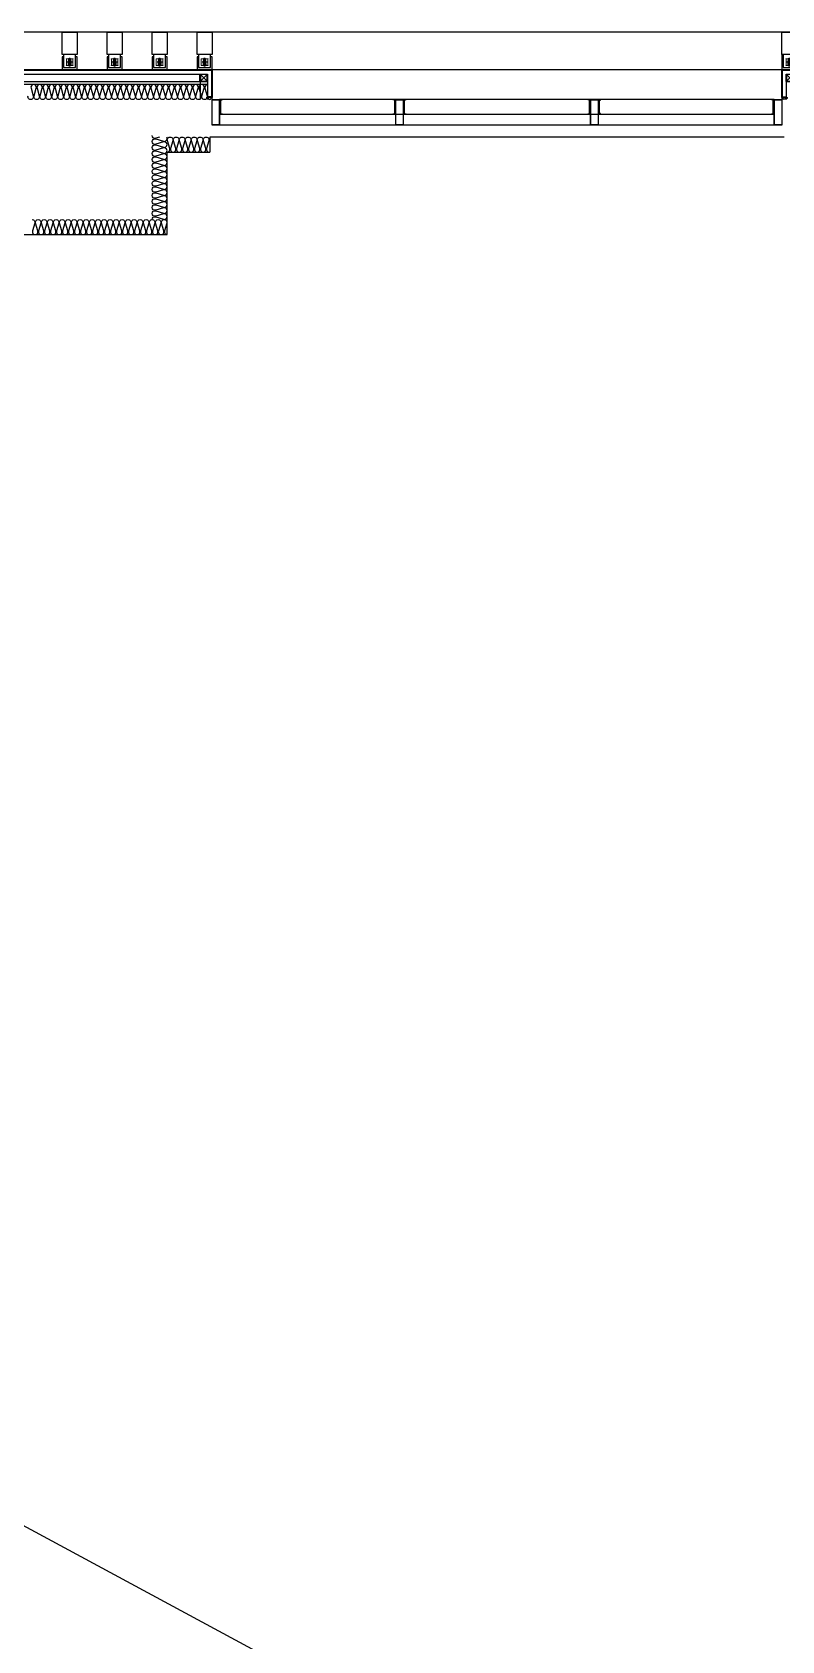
# Model space of a CAD drawing. Header units: millimetres. Extents: x 49154 to 181784, y 28275 to 149577.
# Drawn here: x 123554 to 128554, y 138724 to 149455 of the extents above; entities that cross this region are included whole.
import ezdxf

# ---------------------------------------------------------------- set-up
doc = ezdxf.new("R2010")
doc.units = ezdxf.units.MM
doc.header["$LTSCALE"] = 300
for name, pattern in [('CENTER2', [1.125, 0.75, -0.125, 0.125, -0.125]), ('CENTERX2', [4, 2.5, -0.5, 0.5, -0.5]), ('HID', [2.8, 1.8, -1])]:
    doc.linetypes.add(name, pattern=pattern)
doc.layers.add('4', color=4, linetype='Continuous', lineweight=13)
for name, color, linetype in [('6FIN', 6, 'Continuous'), ('A-ELE-8', 8, 'Continuous'), ('A-FIN', 6, 'Continuous'), ('A-FIN(EX)', 6, 'Continuous'), ('A-HAT-MATL', 8, 'Continuous'), ('A-OPEN', 1, 'Continuous'), ('A-그릴', 4, 'Continuous'), ('A-하지철물', 55, 'Continuous'), ('ISL', 251, 'Continuous'), ('loco_SCR', 1, 'Continuous'), ('SCREW', 6, 'Continuous'), ('SHEET', 6, 'Continuous'), ('도면층1', 3, 'Continuous'), ('보(girder)', 7, 'HID'), ('복합판넬', 6, 'Continuous'), ('코킹', 191, 'Continuous')]:
    doc.layers.add(name, color=color, linetype=linetype)

# ---------------------------------------------------------------- blocks, each defined once
blk = doc.blocks.new('N-washer')
at = {"layer": '4', "color": 253}
for p, q in [((-22, 20), (-22, -20)), ((20, 22), (-20, 22)), ((22, -20), (22, 20)), ((-20, -22), (20, -22))]:
    blk.add_line(p, q, dxfattribs=at)
at = {"layer": '4', "color": 253, "linetype": 'HID', "lineweight": 25, "ltscale": 0.5}
for p, q in [((-7, 18), (-8, 17)), ((-8, 17), (-8, 16)), ((-8, 16), (-7, 15)), ((-7, 14), (-8, 13)), ((-8, 13), (-8, 12)), ((-8, 12), (-7, 11)), ((-7, 10), (-8, 9)), ((-8, 9), (-8, 8)), ((-8, 8), (-7, 7)), ((-7, 6), (-8, 5)), ((-8, 5), (-8, 4)), ((-8, 4), (-7, 3)), ((-7, 15), (-7, 14)), ((-7, 11), (-7, 10)), ((-7, 7), (-7, 6)), ((-7, 3), (-6, 3)), ((-6, 0), (-6, 0)), ((6, 3), (7, 3)), ((6, 0), (6, 0)), ((8, 17), (7, 18)), ((7, 15), (8, 16)), ((7, 14), (7, 15)), ((8, 13), (7, 14)), ((7, 11), (8, 12)), ((7, 10), (7, 11)), ((8, 9), (7, 10)), ((7, 7), (8, 8)), ((7, 6), (7, 7)), ((8, 5), (7, 6)), ((7, 3), (8, 4)), ((8, 16), (8, 17)), ((8, 12), (8, 13)), ((8, 8), (8, 9)), ((8, 4), (8, 5))]:
    blk.add_line(p, q, dxfattribs=at)
at = {"layer": '4', "color": 253, "linetype": 'HID', "lineweight": 25}
blk.add_line((7, 18), (-7, 18), dxfattribs=at)
at = {"layer": '4', "color": 253}
for centre, start, end in [((-20, 20), 90, 180), ((20, 20), 0, 90), ((-20, -20), 180, 270), ((20, -20), 270, 0)]:
    blk.add_arc(centre, 3, start, end, dxfattribs=at)
at = {"layer": '4', "color": 253, "linetype": 'HID', "lineweight": 25, "ltscale": 0.5}
for start, end in [(157.3801, 180), (22.6199, 157.3801), (0, 22.6199), (180, 0)]:
    blk.add_arc((0, 0), 6.5, start, end, dxfattribs=at)
blk.add_point((0, 0), dxfattribs=at)
blk = doc.blocks.new('A$C908c0e9f')
at = {"layer": 'A-ELE-8', "color": 251, "linetype": 'CENTER2'}
for p, q in [((67, 80), (33, 80)), ((50, 97), (50, 63))]:
    blk.add_line(p, q, dxfattribs=at)
at = {"layer": 'A-ELE-8', "color": 251, "elevation": 0}
for points in [[(10, 115), (0, 115), (0, 30)], [(100, 30), (100, 115), (90, 115)]]:
    blk.add_lwpolyline(points, dxfattribs=at)
for points in [[(10, 130), (10, 45), (90, 45), (90, 130)], [(50, 90), (41, 85), (41, 75), (50, 70), (59, 75), (59, 85)]]:
    blk.add_lwpolyline(points, close=True, dxfattribs=at)
at = {"layer": 'A-ELE-8', "color": 251, "linetype": 'HID', "lineweight": 25, "ltscale": 0.5, "elevation": 0}
blk.add_lwpolyline([(57, 59), (58, 59), (58, 60), (57, 61), (57, 63), (58, 63), (58, 64), (57, 65), (57, 67), (58, 67), (58, 68), (57, 69), (57, 71), (58, 71), (58, 72), (57, 73), (57, 75), (58, 75), (58, 76), (57, 77), (57, 79), (58, 79), (58, 80), (57, 81), (57, 83), (58, 83), (58, 84), (57, 85), (57, 87), (58, 87), (58, 88), (57, 89), (57, 91), (58, 91), (58, 92), (57, 93), (57, 95), (58, 95), (58, 96), (57, 97), (57, 99), (58, 99), (58, 100), (57, 101, 0.50708), (43, 101), (42, 100), (42, 99), (43, 99), (43, 97), (42, 96), (42, 95), (43, 95), (43, 93), (42, 92), (42, 91), (43, 91), (43, 89), (42, 88), (42, 87), (43, 87), (43, 85), (42, 84), (42, 83), (43, 83), (43, 81), (42, 80), (42, 79), (43, 79), (43, 77), (42, 76), (42, 75), (43, 75), (43, 73), (42, 72), (42, 71), (43, 71), (43, 69), (42, 68), (42, 67), (43, 67), (43, 65), (42, 64), (42, 63), (43, 63), (43, 61), (42, 60), (42, 59), (43, 59, 0.50708)], format="xyb", close=True, dxfattribs=at)
at = {"layer": 'A-ELE-8', "color": 251}
blk.add_circle((50, 80), 9, dxfattribs=at)
at = {"layer": 'A-ELE-8', "color": 251, "linetype": 'HID'}
blk.add_circle((50, 80), 6, dxfattribs=at)
at = {"layer": 'A-FIN(EX)', "elevation": 0}
blk.add_lwpolyline([(0, 280), (100, 280), (100, 130), (0, 130)], close=True, dxfattribs=at)
at = {"layer": 'A-ELE-8', "color": 251, "xscale": -1, "rotation": 180}
blk.add_blockref('N-washer', (50, 80), dxfattribs=at)
blk = doc.blocks.new('*U124')
at = {"layer": '6FIN'}
blk.add_lwpolyline([(25, 50), (-25, 50), (-25, 0), (25, 0)], close=True, dxfattribs=at)
at = {"layer": 'SHEET', "color": 8}
for p, q in [((-22, 3), (23, 47)), ((23, 3), (-22, 47))]:
    blk.add_line(p, q, dxfattribs=at)
blk.add_lwpolyline([(22, 2), (-22, 2, -0.414214), (-22, 3), (-22, 47, -0.414214), (-22, 48), (22, 48, -0.414214), (23, 47), (23, 3, -0.414214)], format="xyb", close=True, dxfattribs=at)
blk = doc.blocks.new('screw-2')
at = {"layer": 'loco_SCR', "linetype": 'CENTERX2'}
blk.add_line((-9, 0), (20, 0), dxfattribs=at)
at = {"layer": 'loco_SCR'}
for p, q in [((-2, 2), (-2, 3)), ((-1, 0), (-2, 1)), ((0, 4), (0, -4)), ((0, 2), (13, 2)), ((4, 2), (2, -3)), ((6, 2), (4, -3)), ((8, 2), (6, -3)), ((9, 2), (8, -3)), ((11, 2), (10, 1)), ((16, 0), (11, 1)), ((16, 0), (12, -2)), ((16, 0), (13, 2)), ((-1, 0), (-2, -1)), ((-2, -2), (-2, -3)), ((0, -2), (12, -2)), ((10, -1), (9, -3))]:
    blk.add_line(p, q, dxfattribs=at)
for centre, radius, start, end in [((0, 0), 4, 90, 270), ((-2, 1), 0.5, 135, 249.9068), ((-2, 3), 0.393, 352.9095, 75.2899), ((-1, 0), 0.262, 273.8076, 86.5479), ((11, -1), 1.4, 70.8182, 270.5294), ((-2, -1), 0.5, 109.9826, 225), ((-2, -3), 0.393, 261.9149, 3.4868)]:
    blk.add_arc(centre, radius, start, end, dxfattribs=at)
blk = doc.blocks.new('A$Caf999d5d')
at = {"layer": 'A-FIN'}
for p, q in [((-1, 15), (25, 15)), ((3, 19), (29, 19)), ((25, 7), (25, 15)), ((28, 7), (25, 7)), ((29, 7), (25, 7)), ((29, 7), (29, 19))]:
    blk.add_line(p, q, dxfattribs=at)
at = {"layer": '코킹', "color": 1}
blk.add_circle((15, 8), 7.5, dxfattribs=at)
at = {"layer": '코킹', "color": 1, "extrusion": (0, 0, -1)}
blk.add_ellipse((-1, 8), major_axis=(0, 7.5), ratio=0.368706, start_param=0, end_param=3.141604, dxfattribs=at)
at = {"layer": 'SCREW', "xscale": 0.700000000000001, "yscale": 0.700000000000001, "zscale": 0.700000000000001, "rotation": 359.9997454971837}
blk.add_blockref('screw-2', (25, 11), dxfattribs=at)
blk = doc.blocks.new('*U127')
at = {"layer": 'A-하지철물'}
for points in [[(-2338, -220), (-2338, -50), (-798, -50), (-798, -220)], [(-2288, -220), (-2288, -100), (-848, -100), (-848, -220)]]:
    blk.add_lwpolyline(points, dxfattribs=at)
at = {"layer": '복합판넬'}
for points in [[(-2368, -205), (-2368, -20), (-768, -20), (-768, -205)], [(-2364, -201), (-2364, -24), (-772, -24), (-772, -201)]]:
    blk.add_lwpolyline(points, dxfattribs=at)
at = {"layer": 'A-FIN'}
blk.add_blockref('A$Caf999d5d', (-2367, -220), dxfattribs=at)
at = {"layer": 'A-FIN', "xscale": -1}
blk.add_blockref('A$Caf999d5d', (-769, -220), dxfattribs=at)
at = {"layer": '보(girder)', "xscale": -1, "rotation": 180}
for p in [(-2314, -50), (-824, -50)]:
    blk.add_blockref('*U124', p, dxfattribs=at)
blk = doc.blocks.new('*U126')
at = {"layer": 'A-하지철물'}
for points in [[(-2338, -220), (-2338, -50), (4602, -50), (4602, -220)], [(-2288, -220), (-2288, -100), (4552, -100), (4552, -220)]]:
    blk.add_lwpolyline(points, dxfattribs=at)
at = {"layer": '복합판넬'}
for points in [[(-2368, -205), (-2368, -20), (4632, -20), (4632, -205)], [(-2364, -201), (-2364, -24), (4628, -24), (4628, -201)]]:
    blk.add_lwpolyline(points, dxfattribs=at)
at = {"layer": 'A-FIN'}
blk.add_blockref('A$Caf999d5d', (-2367, -220), dxfattribs=at)
at = {"layer": 'A-FIN', "xscale": -1}
blk.add_blockref('A$Caf999d5d', (4631, -220), dxfattribs=at)
at = {"layer": '보(girder)', "xscale": -1, "rotation": 180}
for p in [(-2314, -50), (4576, -50)]:
    blk.add_blockref('*U124', p, dxfattribs=at)
blk = doc.blocks.new('*U123')
at = {"layer": 'A-그릴', "color": 8, "ltscale": 4}
for p, q in [((-2834, 170), (866, 170)), ((-2834, 0), (866, 0))]:
    blk.add_line(p, q, dxfattribs=at)
at = {"layer": 'A-그릴', "color": 8}
for p, q in [((-2819, 170), (851, 170)), ((851, 73), (-2819, 73))]:
    blk.add_line(p, q, dxfattribs=at)
at = {"layer": 'A-그릴', "color": 7, "ltscale": 4}
blk.add_line((866, 0), (866, 170), dxfattribs=at)
at = {"layer": 'A-그릴', "ltscale": 4}
for points in [[(-2834, 0), (-2834, 170), (-2884, 170), (-2884, 0), (-2834, 0)], [(916, 0), (916, 170), (866, 170), (866, 0), (916, 0)]]:
    blk.add_lwpolyline(points, dxfattribs=at)
for points in [[(-2835, 1), (-2835, 169), (-2883, 169), (-2883, 1)], [(-2819, 170), (-2834, 170), (-2834, 168), (-2832, 168), (-2832, 169), (-2828, 169), (-2828, 74), (-2832, 74), (-2832, 75), (-2834, 75), (-2834, 73), (-2819, 73), (-2819, 77), (-2820, 77), (-2820, 74), (-2827, 74), (-2827, 169), (-2820, 169), (-2820, 166), (-2819, 166)], [(851, 170), (866, 170), (866, 168), (865, 168), (865, 169), (860, 169), (860, 74), (865, 74), (865, 75), (866, 75), (866, 73), (851, 73), (851, 77), (852, 77), (852, 74), (859, 74), (859, 169), (852, 169), (852, 166), (851, 166)], [(915, 1), (915, 169), (867, 169), (867, 1)]]:
    blk.add_lwpolyline(points, close=True, dxfattribs=at)
blk = doc.blocks.new('A$Cdb410c11')
at = {"layer": 'A-그릴', "ltscale": 4, "elevation": 0}
for points in [[(0, 170), (15, 170), (15, 168), (14, 168), (14, 169), (9, 169), (9, 74), (14, 74), (14, 75), (15, 75), (15, 73), (0, 73), (0, 77), (1, 77), (1, 74), (8, 74), (8, 169), (1, 169), (1, 166), (0, 166)], [(16, 1), (16, 169), (64, 169), (64, 1)], [(80, 170), (65, 170), (65, 168), (67, 168), (67, 169), (71, 169), (71, 74), (67, 74), (67, 75), (65, 75), (65, 73), (80, 73), (80, 77), (79, 77), (79, 74), (72, 74), (72, 169), (79, 169), (79, 166), (80, 166)]]:
    blk.add_lwpolyline(points, close=True, dxfattribs=at)
blk.add_lwpolyline([(15, 0), (15, 170), (65, 170), (65, 0), (15, 0)], dxfattribs=at)

msp = doc.modelspace()

# ---------------------------------------------------------------- linework, layer by layer
at = {"layer": 'A-FIN'}
msp.add_line((128553.6, 149305), (128553.6, 149005), dxfattribs=at)
at = {"layer": 'A-HAT-MATL'}
for p, q in [((165553.6, 149455), (104053.6, 149455)), ((124753.6, 149205), (128553.6, 149205))]:
    msp.add_line(p, q, dxfattribs=at)
at = {"layer": 'A-OPEN'}
msp.add_line((106503.6, 148655), (165203.6, 117005), dxfattribs=at)
at = {"layer": 'ISL'}
for p, q in [((124738.6, 148755), (124738.6, 148655)), ((128568.6, 148755), (124738.6, 148755))]:
    msp.add_line(p, q, dxfattribs=at)
at = {"layer": 'ISL', "elevation": 0}
for points in [[(124723.6, 149105), (123183.6, 149105)], [(123168.6, 148655), (123453.6, 148655), (123453.6, 148105), (124453.6, 148105), (124453.6, 148655), (124738.6, 148655)]]:
    msp.add_lwpolyline(points, dxfattribs=at)
for points in [[(124723.6, 149105, 0.5092668), (124705.9, 149080.8), (124721.2, 149029.3, -1.3725934), (124685.9, 149029.3), (124701.2, 149080.8, 0.5092668), (124683.6, 149105, 0.5092668), (124665.9, 149080.8), (124681.2, 149029.3, -1.3725934), (124645.9, 149029.3), (124661.2, 149080.8, 0.5092668), (124643.6, 149105, 0.5092668), (124625.9, 149080.8), (124641.2, 149029.3, -1.3725934), (124605.9, 149029.3), (124621.2, 149080.8, 0.5092668), (124603.6, 149105, 0.5092668), (124585.9, 149080.8), (124601.2, 149029.3, -1.3725934), (124565.9, 149029.3), (124581.2, 149080.8, 0.5092668), (124563.6, 149105, 0.5092668), (124545.9, 149080.8), (124561.2, 149029.3, -1.3725934), (124525.9, 149029.3), (124541.2, 149080.8, 0.5092668), (124523.6, 149105, 0.5092668), (124505.9, 149080.8), (124521.2, 149029.3, -1.3725934), (124485.9, 149029.3), (124501.2, 149080.8, 0.5092668), (124483.6, 149105, 0.5092668), (124465.9, 149080.8), (124481.2, 149029.3, -1.3725934), (124445.9, 149029.3), (124461.2, 149080.8, 0.5092668), (124443.6, 149105, 0.5092668), (124425.9, 149080.8), (124441.2, 149029.3, -1.3725934), (124405.9, 149029.3), (124421.2, 149080.8, 0.5092668), (124403.6, 149105, 0.5092668), (124385.9, 149080.8), (124401.2, 149029.3, -1.3725934), (124365.9, 149029.3), (124381.2, 149080.8, 0.5092668), (124363.6, 149105, 0.5092668), (124345.9, 149080.8), (124361.2, 149029.3, -1.3725934), (124325.9, 149029.3), (124341.2, 149080.8, 0.5092668), (124323.6, 149105, 0.5092668), (124305.9, 149080.8), (124321.2, 149029.3, -1.3725934), (124285.9, 149029.3), (124301.2, 149080.8, 0.5092668), (124283.6, 149105, 0.5092668), (124265.9, 149080.8), (124281.2, 149029.3, -1.3725934), (124245.9, 149029.3), (124261.2, 149080.8, 0.5092668), (124243.6, 149105, 0.5092668), (124225.9, 149080.8), (124241.2, 149029.3, -1.3725934), (124205.9, 149029.3), (124221.2, 149080.8, 0.5092668), (124203.6, 149105, 0.5092668), (124185.9, 149080.8), (124201.2, 149029.3, -1.3725934), (124165.9, 149029.3), (124181.2, 149080.8, 0.5092668), (124163.6, 149105, 0.5092668), (124145.9, 149080.8), (124161.2, 149029.3, -1.3725934), (124125.9, 149029.3), (124141.2, 149080.8, 0.5092668), (124123.6, 149105, 0.5092668), (124105.9, 149080.8), (124121.2, 149029.3, -1.3725934), (124085.9, 149029.3), (124101.2, 149080.8, 0.5092668), (124083.6, 149105, 0.5092668), (124065.9, 149080.8), (124081.2, 149029.3, -1.3725934), (124045.9, 149029.3), (124061.2, 149080.8, 0.5092668), (124043.6, 149105, 0.5092668), (124025.9, 149080.8), (124041.2, 149029.3, -1.3725934), (124005.9, 149029.3), (124021.2, 149080.8, 0.5092668), (124003.6, 149105, 0.5092668), (123985.9, 149080.8), (124001.2, 149029.3, -1.3725934), (123965.9, 149029.3), (123981.2, 149080.8, 0.5092668), (123963.6, 149105, 0.5092668), (123945.9, 149080.8), (123961.2, 149029.3, -1.3725934), (123925.9, 149029.3), (123941.2, 149080.8, 0.5092668), (123923.6, 149105, 0.5092668), (123905.9, 149080.8), (123921.2, 149029.3, -1.3725934), (123885.9, 149029.3), (123901.2, 149080.8, 0.5092668), (123883.6, 149105, 0.5092668), (123865.9, 149080.8), (123881.2, 149029.3, -1.3725934), (123845.9, 149029.3), (123861.2, 149080.8, 0.5092668), (123843.6, 149105, 0.5092668), (123825.9, 149080.8), (123841.2, 149029.3, -1.3725934), (123805.9, 149029.3), (123821.2, 149080.8, 0.5092668), (123803.6, 149105, 0.5092668), (123785.9, 149080.8), (123801.2, 149029.3, -1.3725934), (123765.9, 149029.3), (123781.2, 149080.8, 0.5092668), (123763.6, 149105, 0.5092668), (123745.9, 149080.8), (123761.2, 149029.3, -1.3725934), (123725.9, 149029.3), (123741.2, 149080.8, 0.5092668), (123723.6, 149105, 0.5092668), (123705.9, 149080.8), (123721.2, 149029.3, -1.3725934), (123685.9, 149029.3), (123701.2, 149080.8, 0.5092668), (123683.6, 149105, 0.5092668), (123665.9, 149080.8), (123681.2, 149029.3, -1.3725934), (123645.9, 149029.3), (123661.2, 149080.8, 0.5092668), (123643.6, 149105, 0.5092668), (123625.9, 149080.8), (123641.2, 149029.3, -1.3725934), (123605.9, 149029.3), (123621.2, 149080.8, 0.5092668), (123603.6, 149105, 0.5092668), (123585.9, 149080.8), (123601.2, 149029.3, -1.3725934), (123565.9, 149029.3), (123581.2, 149080.8, 0.5092668), (123563.6, 149105, 0.5092668), (123545.9, 149080.8), (123561.2, 149029.3, -1.3725934), (123525.9, 149029.3)], [(124403.5, 148755), (124377.8, 148747.4, -0.5092668), (124353.6, 148765)], [(124353.6, 148205, -0.5092668), (124377.8, 148222.7), (124429.3, 148207.4, 1.3725934), (124429.3, 148242.7), (124377.8, 148227.4, -0.5092668), (124353.6, 148245, -0.5092668), (124377.8, 148262.7), (124429.3, 148247.4, 1.3725934), (124429.3, 148282.7), (124377.8, 148267.4, -0.5092668), (124353.6, 148285, -0.5092668), (124377.8, 148302.7), (124429.3, 148287.4, 1.3725934), (124429.3, 148322.7), (124377.8, 148307.4, -0.5092668), (124353.6, 148325, -0.5092668), (124377.8, 148342.7), (124429.3, 148327.4, 1.3725934), (124429.3, 148362.7), (124377.8, 148347.4, -0.5092668), (124353.6, 148365, -0.5092668), (124377.8, 148382.7), (124429.3, 148367.4, 1.3725934), (124429.3, 148402.7), (124377.8, 148387.4, -0.5092668), (124353.6, 148405, -0.5092668), (124377.8, 148422.7), (124429.3, 148407.4, 1.3725934), (124429.3, 148442.7), (124377.8, 148427.4, -0.5092668), (124353.6, 148445, -0.5092668), (124377.8, 148462.7), (124429.3, 148447.4, 1.3725934), (124429.3, 148482.7), (124377.8, 148467.4, -0.5092668), (124353.6, 148485, -0.5092668), (124377.8, 148502.7), (124429.3, 148487.4, 1.3725934), (124429.3, 148522.7), (124377.8, 148507.4, -0.5092668), (124353.6, 148525, -0.5092668), (124377.8, 148542.7), (124429.3, 148527.4, 1.3725934), (124429.3, 148562.7), (124377.8, 148547.4, -0.5092668), (124353.6, 148565, -0.5092668), (124377.8, 148582.7), (124429.3, 148567.4, 1.3725934), (124429.3, 148602.7), (124377.8, 148587.4, -0.5092668), (124353.6, 148605, -0.5092668), (124377.8, 148622.7), (124429.3, 148607.4, 1.3725934), (124429.3, 148642.7), (124377.8, 148627.4, -0.5092668), (124353.6, 148645, -0.5092668), (124377.8, 148662.7), (124429.3, 148647.4, 1.3725934), (124429.3, 148682.7), (124377.8, 148667.4, -0.5092668), (124353.6, 148685, -0.5092668), (124377.8, 148702.7), (124429.3, 148687.4, 1.3725934), (124429.3, 148722.7), (124377.8, 148707.4, -0.5092668), (124353.6, 148725, -0.5092668), (124377.8, 148742.7), (124429.3, 148727.4, 0.7027573), (124450.7, 148755, 0.7027573)], [(124453.6, 148655, 0.5092668), (124471.3, 148679.3), (124455.9, 148730.8, -1.3725934), (124491.3, 148730.8), (124475.9, 148679.3, 0.5092668), (124493.6, 148655, 0.5092668), (124511.3, 148679.3), (124495.9, 148730.8, -1.3725934), (124531.3, 148730.8), (124515.9, 148679.3, 0.5092668), (124533.6, 148655, 0.5092668), (124551.3, 148679.3), (124535.9, 148730.8, -1.3725934), (124571.3, 148730.8), (124555.9, 148679.3, 0.5092668), (124573.6, 148655, 0.5092668), (124591.3, 148679.3), (124575.9, 148730.8, -1.3725934), (124611.3, 148730.8), (124595.9, 148679.3, 0.5092668), (124613.6, 148655, 0.5092668), (124631.3, 148679.3), (124615.9, 148730.8, -1.3725934), (124651.3, 148730.8), (124635.9, 148679.3, 0.5092668), (124653.6, 148655, 0.5092668), (124671.3, 148679.3), (124655.9, 148730.8, -1.3725934), (124691.3, 148730.8), (124675.9, 148679.3, 0.5092668), (124693.6, 148655, 0.5092668), (124711.3, 148679.3), (124695.9, 148730.8, -1.3725934), (124731.3, 148730.8), (124715.9, 148679.3, 0.5092668), (124733.6, 148655, 0.0682154), (124738.6, 148655.7, 0.0682154)], [(124738.6, 148721.9), (124735.9, 148730.8, -0.2393708), (124738.6, 148747.4, -0.2393708)], [(123553.6, 148205, -0.5092668), (123571.3, 148180.8), (123555.9, 148129.3, 1.3725934), (123591.3, 148129.3), (123575.9, 148180.8, -0.5092668), (123593.6, 148205, -0.5092668), (123611.3, 148180.8), (123595.9, 148129.3, 1.3725934), (123631.3, 148129.3), (123615.9, 148180.8, -0.5092668), (123633.6, 148205, -0.5092668), (123651.3, 148180.8), (123635.9, 148129.3, 1.3725934), (123671.3, 148129.3), (123655.9, 148180.8, -0.5092668), (123673.6, 148205, -0.5092668), (123691.3, 148180.8), (123675.9, 148129.3, 1.3725934), (123711.3, 148129.3), (123695.9, 148180.8, -0.5092668), (123713.6, 148205, -0.5092668), (123731.3, 148180.8), (123715.9, 148129.3, 1.3725934), (123751.3, 148129.3), (123735.9, 148180.8, -0.5092668), (123753.6, 148205, -0.5092668), (123771.3, 148180.8), (123755.9, 148129.3, 1.3725934), (123791.3, 148129.3), (123775.9, 148180.8, -0.5092668), (123793.6, 148205, -0.5092668), (123811.3, 148180.8), (123795.9, 148129.3, 1.3725934), (123831.3, 148129.3), (123815.9, 148180.8, -0.5092668), (123833.6, 148205, -0.5092668), (123851.3, 148180.8), (123835.9, 148129.3, 1.3725934), (123871.3, 148129.3), (123855.9, 148180.8, -0.5092668), (123873.6, 148205, -0.5092668), (123891.3, 148180.8), (123875.9, 148129.3, 1.3725934), (123911.3, 148129.3), (123895.9, 148180.8, -0.5092668), (123913.6, 148205, -0.5092668), (123931.3, 148180.8), (123915.9, 148129.3, 1.3725934), (123951.3, 148129.3), (123935.9, 148180.8, -0.5092668), (123953.6, 148205, -0.5092668), (123971.3, 148180.8), (123955.9, 148129.3, 1.3725934), (123991.3, 148129.3), (123975.9, 148180.8, -0.5092668), (123993.6, 148205, -0.5092668), (124011.3, 148180.8), (123995.9, 148129.3, 1.3725934), (124031.3, 148129.3), (124015.9, 148180.8, -0.5092668), (124033.6, 148205, -0.5092668), (124051.3, 148180.8), (124035.9, 148129.3, 1.3725934), (124071.3, 148129.3), (124055.9, 148180.8, -0.5092668), (124073.6, 148205, -0.5092668), (124091.3, 148180.8), (124075.9, 148129.3, 1.3725934), (124111.3, 148129.3), (124095.9, 148180.8, -0.5092668), (124113.6, 148205, -0.5092668), (124131.3, 148180.8), (124115.9, 148129.3, 1.3725934), (124151.3, 148129.3), (124135.9, 148180.8, -0.5092668), (124153.6, 148205, -0.5092668), (124171.3, 148180.8), (124155.9, 148129.3, 1.3725934), (124191.3, 148129.3), (124175.9, 148180.8, -0.5092668), (124193.6, 148205, -0.5092668), (124211.3, 148180.8), (124195.9, 148129.3, 1.3725934), (124231.3, 148129.3), (124215.9, 148180.8, -0.5092668), (124233.6, 148205, -0.5092668), (124251.3, 148180.8), (124235.9, 148129.3, 1.3725934), (124271.3, 148129.3), (124255.9, 148180.8, -0.5092668), (124273.6, 148205, -0.5092668), (124291.3, 148180.8), (124275.9, 148129.3, 1.3725934), (124311.3, 148129.3), (124295.9, 148180.8, -0.5092668), (124313.6, 148205, -0.5092668), (124331.3, 148180.8), (124315.9, 148129.3, 1.3725934), (124351.3, 148129.3), (124335.9, 148180.8, -0.5092668), (124353.6, 148205, -0.5092668), (124371.3, 148180.8), (124355.9, 148129.3, 1.3725934), (124391.3, 148129.3), (124375.9, 148180.8, -0.5092668), (124393.6, 148205, -0.5092668), (124411.3, 148180.8), (124395.9, 148129.3, 1.3725934), (124431.3, 148129.3), (124415.9, 148180.8, -0.5092668), (124433.6, 148205, -0.5092668), (124451.3, 148180.8), (124435.9, 148129.3, 0.5083607), (124453.6, 148105, 0.5083607)]]:
    msp.add_lwpolyline(points, format="xyb", dxfattribs=at)

# ---------------------------------------------------------------- block references
at = {"layer": 'A-ELE-8'}
for p in [(123753.6, 149175), (124053.6, 149175), (124353.6, 149175), (124653.6, 149175), (128553.6, 149175)]:
    msp.add_blockref('A$C908c0e9f', p, dxfattribs=at)
at = {"layer": 'A-FIN', "xscale": -1}
msp.add_blockref('A$Caf999d5d', (124752.6, 149005), dxfattribs=at)
at = {"layer": 'A-HAT-MATL'}
for p in [(125963.6, 148835, 0), (127263.6, 148835, 0)]:
    msp.add_blockref('A$Cdb410c11', p, dxfattribs=at)
at = {"layer": '도면층1', "xscale": -1}
msp.add_blockref('*U123', (125669.6, 148835), dxfattribs=at)
at = {"layer": '복합판넬'}
for name, p in [('*U127', (125521.8, 149225)), ('*U126', (130921.8, 149225))]:
    msp.add_blockref(name, p, dxfattribs=at)

doc.saveas('drawing.dxf')
